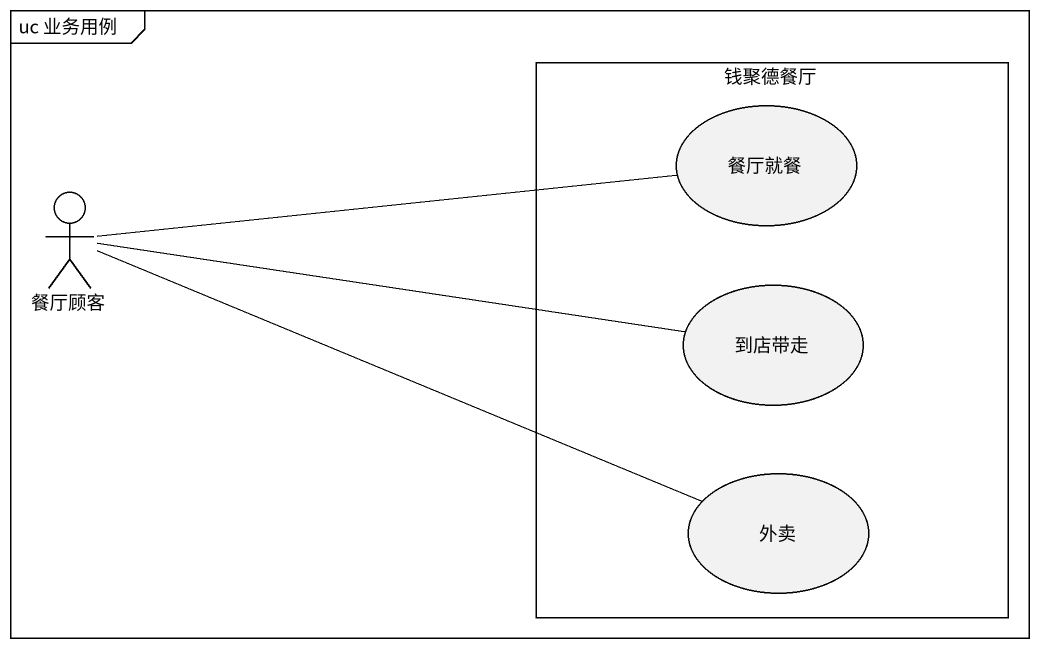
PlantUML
@startuml
mainframe uc 业务用例
rectangle 钱聚德餐厅 {
  usecase 餐厅就餐
  usecase 到店带走
  usecase 外卖
}
actor 餐厅顾客
餐厅顾客 -right- 餐厅就餐
餐厅顾客 -right- 到店带走
餐厅顾客 -right- 外卖
@enduml
